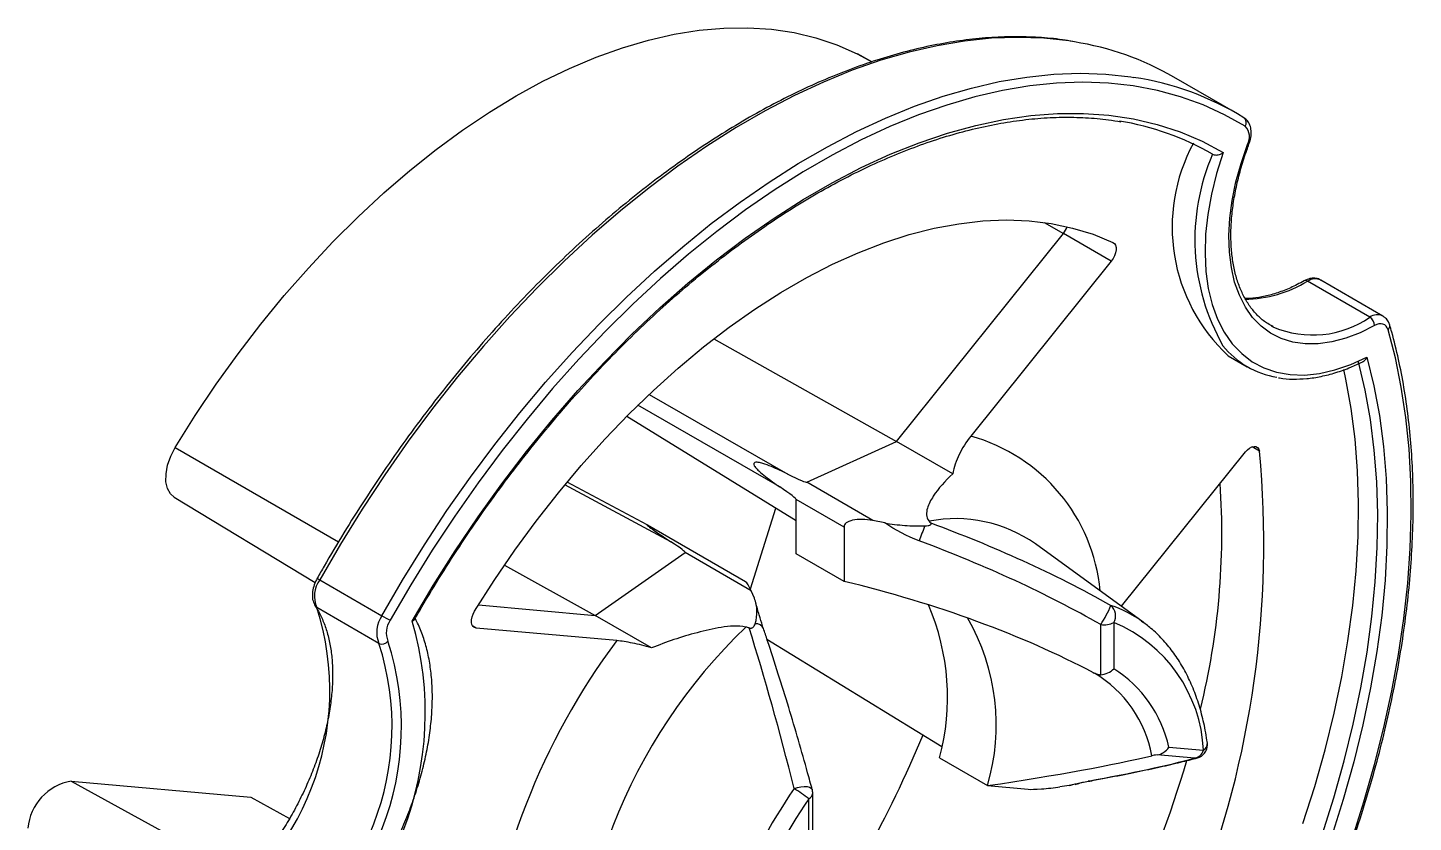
# Model space of a CAD drawing. Header units: millimetres. Extents: x 2881 to 4175, y 614 to 1739.
# Drawn here: x 3381.24 to 3401.71, y 1119.62 to 1131.34 of the extents above; entities that cross this region are included whole.
import ezdxf

# ---------------------------------------------------------------- set-up
doc = ezdxf.new("R2010")
doc.units = ezdxf.units.MM

msp = doc.modelspace()

# ---------------------------------------------------------------- linework, layer by layer
at = {"color": 7, "linetype": 'Continuous', "lineweight": 25}
for p, q in [((3393.4913, 1130.9605), (3393.4991, 1130.9565)), ((3393.7125, 1130.8392), (3393.4991, 1130.9565)), ((3399.0891, 1130.0855), (3398.1699, 1130.6162)), ((3398.7437, 1129.4767), (3398.7392, 1129.4793)), ((3394.0744, 1125.2389), (3396.5407, 1128.307)), ((3397.2478, 1127.8988), (3396.5407, 1128.307)), ((3397.2478, 1127.8988), (3395.1712, 1125.3155)), ((3401.0664, 1127.0716), (3400.1472, 1127.6023)), ((3401.2611, 1127.0884), (3400.3418, 1127.6191)), ((3391.3772, 1126.7518), (3394.0744, 1125.2389)), ((3399.6068, 1126.9459), (3399.6421, 1126.9265)), ((3398.974, 1126.5029), (3399.2568, 1126.3397)), ((3390.0928, 1125.6108), (3392.5922, 1124.0705)), ((3392.7484, 1124.6344), (3394.0744, 1125.2389)), ((3394.9068, 1124.7584), (3394.0744, 1125.2389)), ((3397.3964, 1122.8037), (3399.2277, 1125.0818)), ((3390.3932, 1124.0043), (3389.2102, 1124.6378)), ((3393.726, 1124.07), (3392.7484, 1124.6344)), ((3383.4045, 1124.4174), (3385.4882, 1123.1544)), ((3393.2993, 1123.9736), (3392.5922, 1124.3818)), ((3392.5922, 1124.0705), (3392.5922, 1124.3818)), ((3391.9165, 1123.0595), (3392.2934, 1124.2546)), ((3391.8447, 1123.1665), (3390.398, 1124.0016)), ((3392.5922, 1123.5806), (3392.5922, 1124.0705)), ((3393.2993, 1123.9736), (3393.2993, 1123.1724)), ((3393.9001, 1124.0353), (3393.726, 1124.07)), ((3397.7162, 1122.5713), (3396.1264, 1123.7264)), ((3389.625, 1122.6703), (3390.951, 1123.5968)), ((3391.9287, 1123.0324), (3390.951, 1123.5968)), ((3393.2993, 1123.1724), (3392.5922, 1123.5806)), ((3388.2838, 1123.411), (3389.625, 1122.6703)), ((3385.5542, 1123.1959), (3386.4734, 1122.6653)), ((3391.9753, 1122.9242), (3391.9287, 1123.0324)), ((3386.4295, 1122.2554), (3385.5103, 1122.7861)), ((3390.4575, 1122.1898), (3389.625, 1122.6703)), ((3389.9424, 1122.297), (3387.8658, 1122.4827)), ((3397.0915, 1121.7944), (3397.0915, 1122.534)), ((3397.2847, 1122.5639), (3397.2847, 1121.8834)), ((3397.6954, 1122.5863), (3397.7162, 1122.5713)), ((3392.1615, 1122.3187), (3394.7446, 1120.7372)), ((3396.9805, 1121.8262), (3396.9967, 1121.8172)), ((3398.4777, 1120.5617), (3397.923, 1120.6113)), ((3398.0993, 1120.7243), (3398.6096, 1120.6787)), ((3394.7112, 1120.5656), (3395.4183, 1120.1574)), ((3381.8836, 1120.2251), (3384.5362, 1119.988)), ((3392.8373, 1119.3162), (3392.8373, 1120.0443)), ((3395.4183, 1120.1574), (3396.0192, 1120.1036)), ((3396.626, 1120.1568), (3396.4896, 1120.1379)), ((3396.7132, 1120.1802), (3396.626, 1120.1568)), ((3384.5362, 1119.988), (3385.1087, 1119.6744)), ((3392.7787, 1119.2821), (3392.7787, 1119.9627))]:
    msp.add_line(p, q, dxfattribs=at)
at = {"color": 8, "linetype": 'Continuous', "lineweight": 25}
for p, q in [((3393.4913, 1130.9605), (3393.7123, 1130.8392)), ((3396.255, 1128.4698), (3396.5407, 1128.307)), ((3390.4216, 1125.932), (3392.4684, 1124.7551)), ((3392.3512, 1124.5657), (3390.2545, 1125.7714)), ((3383.4199, 1125.1464), (3385.833, 1123.7559)), ((3399.4367, 1125.0952), (3399.328, 1125.1579)), ((3390.7406, 1123.7577), (3389.1754, 1124.5958)), ((3387.8997, 1122.8246), (3389.625, 1122.6703)), ((3387.8658, 1122.4827), (3387.814, 1122.5125)), ((3398.5194, 1120.567), (3398.4777, 1120.5617)), ((3381.8836, 1120.2251), (3384.4713, 1118.802))]:
    msp.add_line(p, q, dxfattribs=at)
at = {"color": 7, "linetype": 'Continuous', "lineweight": 25, "flags": 128}
for points in [[(3383.4199, 1125.1464), (3383.7168, 1125.6196), (3384.0273, 1126.0818), (3384.3505, 1126.5318), (3384.6853, 1126.9682), (3385.031, 1127.3899), (3385.3864, 1127.7955), (3385.7506, 1128.184), (3386.1225, 1128.5542), (3386.5011, 1128.9051), (3386.8852, 1129.2357), (3387.2739, 1129.5451), (3387.6659, 1129.8322), (3388.0602, 1130.0964), (3388.4556, 1130.3369), (3388.851, 1130.5529), (3389.2453, 1130.744), (3389.6373, 1130.9094), (3390.026, 1131.0488), (3390.4101, 1131.1618), (3390.7887, 1131.248), (3391.1606, 1131.3071), (3391.5248, 1131.3391), (3391.8802, 1131.3438), (3392.2258, 1131.3213), (3392.5607, 1131.2715), (3392.8839, 1131.1946), (3393.1943, 1131.0908), (3393.4913, 1130.9605)], [(3399.2257, 1129.8887), (3398.9219, 1130.0603), (3398.6038, 1130.2061), (3398.2721, 1130.3258), (3397.9278, 1130.4191), (3397.5715, 1130.4859), (3397.2041, 1130.5258), (3396.8266, 1130.539), (3396.4397, 1130.5252), (3396.0445, 1130.4846), (3395.6419, 1130.4172), (3395.2327, 1130.3233), (3394.818, 1130.2029), (3394.3988, 1130.0565), (3393.9761, 1129.8844), (3393.5508, 1129.6869), (3393.124, 1129.4645), (3392.6967, 1129.2179), (3392.2699, 1128.9475), (3391.8447, 1128.6539), (3391.4219, 1128.338), (3391.0027, 1128.0004), (3390.588, 1127.642), (3390.1789, 1127.2635), (3389.7762, 1126.866), (3389.381, 1126.4503), (3388.9941, 1126.0174), (3388.6166, 1125.5683), (3388.2493, 1125.1042), (3387.893, 1124.6262), (3387.5486, 1124.1352), (3387.217, 1123.6326), (3386.8989, 1123.1195), (3386.595, 1122.5972)], [(3386.9208, 1122.5862), (3387.2305, 1123.1094), (3387.555, 1123.6224), (3387.8935, 1124.1239), (3388.2452, 1124.6127), (3388.609, 1125.0873), (3388.984, 1125.5466), (3389.3693, 1125.9894), (3389.7638, 1126.4145), (3390.1665, 1126.8208), (3390.5764, 1127.2073), (3390.9924, 1127.5729), (3391.4134, 1127.9168), (3391.8383, 1128.2379), (3392.266, 1128.5354), (3392.6954, 1128.8087), (3393.1253, 1129.0569), (3393.5547, 1129.2794), (3393.9824, 1129.4757), (3394.4073, 1129.6451), (3394.8283, 1129.7874), (3395.2443, 1129.9021), (3395.6542, 1129.9888), (3396.057, 1130.0475), (3396.4515, 1130.0779), (3396.8368, 1130.0799), (3397.2118, 1130.0536), (3397.5756, 1129.999), (3397.9272, 1129.9162), (3398.2657, 1129.8056), (3398.5902, 1129.6672), (3398.8999, 1129.5017)], [(3401.1358, 1126.9484), (3400.9217, 1126.8416), (3400.7101, 1126.7604), (3400.503, 1126.7054), (3400.3023, 1126.6772), (3400.11, 1126.6761), (3399.9279, 1126.7021), (3399.7578, 1126.755), (3399.6013, 1126.8341), (3399.4599, 1126.9389), (3399.335, 1127.0682), (3399.2277, 1127.2208), (3399.1391, 1127.3954), (3399.07, 1127.5901), (3399.0211, 1127.8031), (3398.9929, 1128.0325), (3398.9856, 1128.2759), (3398.9993, 1128.5311), (3399.0339, 1128.7956), (3399.089, 1129.0669), (3399.1642, 1129.3423), (3399.2586, 1129.6193)], [(3398.8999, 1129.5017), (3398.8033, 1129.1933), (3398.7276, 1128.8877), (3398.6735, 1128.5874), (3398.6415, 1128.2953), (3398.6319, 1128.0139), (3398.6447, 1127.7455), (3398.6799, 1127.4927), (3398.7371, 1127.2577), (3398.8159, 1127.0424), (3398.9155, 1126.8489), (3399.0351, 1126.6788), (3399.1735, 1126.5336), (3399.3297, 1126.4146), (3399.5021, 1126.3228), (3399.6894, 1126.2592), (3399.8897, 1126.2241), (3400.1015, 1126.218), (3400.3227, 1126.2409), (3400.5515, 1126.2926), (3400.7858, 1126.3726), (3401.0235, 1126.4802)], [(3387.8417, 1122.7314), (3388.1327, 1123.1865), (3388.4367, 1123.6305), (3388.7529, 1124.062), (3389.0803, 1124.4797), (3389.4181, 1124.8826), (3389.7651, 1125.2692), (3390.1204, 1125.6386), (3390.4829, 1125.9896), (3390.8516, 1126.3211), (3391.2252, 1126.6323), (3391.6029, 1126.9221), (3391.9833, 1127.1897), (3392.3655, 1127.4343), (3392.7482, 1127.6553), (3393.1303, 1127.8518), (3393.5108, 1128.0235), (3393.8884, 1128.1697), (3394.2621, 1128.29), (3394.6307, 1128.384), (3394.9932, 1128.4516), (3395.3485, 1128.4925), (3395.6956, 1128.5065), (3396.0333, 1128.4936), (3396.3608, 1128.4539), (3396.677, 1128.3875), (3396.981, 1128.2945), (3397.2719, 1128.1753)], [(3397.2719, 1128.1753), (3397.2938, 1128.1591), (3397.3092, 1128.134), (3397.3174, 1128.1015), (3397.3178, 1128.0634), (3397.3104, 1128.0218), (3397.2957, 1127.9789), (3397.2745, 1127.9371), (3397.2478, 1127.8988)], [(3401.3356, 1126.8867), (3401.3238, 1126.9162), (3401.3071, 1126.9403), (3401.2859, 1126.9584), (3401.2609, 1126.97), (3401.2327, 1126.9749), (3401.2019, 1126.9728), (3401.1693, 1126.9639), (3401.1358, 1126.9484)], [(3400.8037, 1119.3673), (3400.9803, 1119.9186), (3401.1378, 1120.4682), (3401.2757, 1121.0148), (3401.3938, 1121.5572), (3401.4917, 1122.094), (3401.5692, 1122.624), (3401.6261, 1123.1459), (3401.6624, 1123.6585), (3401.6779, 1124.1605), (3401.6725, 1124.6508), (3401.6464, 1125.1282), (3401.5995, 1125.5916), (3401.5319, 1126.0398), (3401.4439, 1126.4718), (3401.3356, 1126.8867)], [(3400.3618, 1119.4329), (3400.5352, 1119.9787), (3400.6888, 1120.5226), (3400.8222, 1121.0633), (3400.935, 1121.5993), (3401.0271, 1122.1293), (3401.0981, 1122.652), (3401.1478, 1123.1659), (3401.1762, 1123.6698), (3401.1832, 1124.1624), (3401.1687, 1124.6423), (3401.1328, 1125.1084), (3401.0755, 1125.5595), (3400.9971, 1125.9943), (3400.8977, 1126.4119)], [(3401.0235, 1126.4802), (3401.1269, 1126.058), (3401.2089, 1125.6179), (3401.2692, 1125.1612), (3401.3077, 1124.6889), (3401.3242, 1124.2023), (3401.3188, 1123.7027), (3401.2915, 1123.1915), (3401.2422, 1122.6698), (3401.1712, 1122.1392), (3401.0787, 1121.6009), (3400.9648, 1121.0564), (3400.8298, 1120.5071), (3400.6742, 1119.9544), (3400.4984, 1119.3998)], [(3400.079, 1119.5962), (3400.2523, 1120.1419), (3400.4059, 1120.6859), (3400.5393, 1121.2266), (3400.6522, 1121.7626), (3400.7442, 1122.2926), (3400.8152, 1122.8153), (3400.865, 1123.3292), (3400.8934, 1123.8331), (3400.9003, 1124.3256), (3400.8858, 1124.8056), (3400.8499, 1125.2717), (3400.7927, 1125.7227), (3400.7143, 1126.1576), (3400.6833, 1126.2997)], [(3383.4045, 1124.4174), (3383.3519, 1124.4628), (3383.3065, 1124.5415), (3383.2834, 1124.6425), (3383.2839, 1124.7601), (3383.3078, 1124.8879), (3383.354, 1125.0191), (3383.4199, 1125.1464)], [(3399.2277, 1125.0818), (3399.2583, 1125.1145), (3399.291, 1125.1399), (3399.3241, 1125.1566), (3399.3559, 1125.1635), (3399.3844, 1125.1605), (3399.4083, 1125.1475), (3399.426, 1125.1253), (3399.4367, 1125.0952)], [(3387.8658, 1122.4827), (3387.8392, 1122.4903), (3387.8179, 1122.5075), (3387.8032, 1122.5334), (3387.7959, 1122.5665), (3387.7963, 1122.6051), (3387.8044, 1122.647), (3387.8199, 1122.6899), (3387.8417, 1122.7314)]]:
    msp.add_lwpolyline(points, dxfattribs=at)
at = {"color": 8, "linetype": 'Continuous', "lineweight": 25, "flags": 128}
for points in [[(3396.7032, 1131.135), (3396.6191, 1131.1482), (3396.2488, 1131.1885), (3395.8682, 1131.2017), (3395.4783, 1131.1879), (3395.0798, 1131.1469), (3394.6739, 1131.079), (3394.2615, 1130.9843), (3393.8435, 1130.863), (3393.4209, 1130.7154), (3392.9947, 1130.5419), (3392.566, 1130.3428), (3392.1358, 1130.1187), (3391.705, 1129.87), (3391.2748, 1129.5974), (3390.8461, 1129.3015), (3390.42, 1128.983), (3389.9974, 1128.6427), (3389.5794, 1128.2814), (3389.1669, 1127.8999), (3388.761, 1127.4991), (3388.3626, 1127.0801), (3387.9726, 1126.6437), (3387.592, 1126.191), (3387.2217, 1125.7232), (3386.8626, 1125.2412), (3386.5154, 1124.7464), (3386.1811, 1124.2397), (3385.8604, 1123.7225), (3385.5542, 1123.1959)], [(3386.4734, 1122.6653), (3386.7797, 1123.1918), (3387.1004, 1123.709), (3387.4347, 1124.2157), (3387.7818, 1124.7106), (3388.141, 1125.1925), (3388.5113, 1125.6604), (3388.8919, 1126.113), (3389.2818, 1126.5494), (3389.6802, 1126.9685), (3390.0861, 1127.3692), (3390.4986, 1127.7507), (3390.9166, 1128.112), (3391.3392, 1128.4524), (3391.7654, 1128.7708), (3392.1941, 1129.0667), (3392.6243, 1129.3393), (3393.055, 1129.588), (3393.4853, 1129.8121), (3393.914, 1130.0112), (3394.3401, 1130.1847), (3394.7627, 1130.3323), (3395.1807, 1130.4536), (3395.5932, 1130.5484), (3395.9991, 1130.6163), (3396.3975, 1130.6572), (3396.7875, 1130.6711), (3397.1681, 1130.6578), (3397.5384, 1130.6175), (3397.5781, 1130.6115)], [(3399.2586, 1129.6193), (3399.2693, 1129.6194), (3399.2769, 1129.621), (3399.2811, 1129.6241), (3399.2815, 1129.6251)], [(3385.5103, 1122.7861), (3385.4977, 1122.7955), (3385.4886, 1122.8064)], [(3396.9311, 1120.2253), (3396.9293, 1120.225), (3396.9044, 1120.2234)], [(3392.5616, 1120.114), (3392.6104, 1120.1307), (3392.6611, 1120.1416), (3392.7101, 1120.1459), (3392.7542, 1120.1434), (3392.7903, 1120.1341), (3392.8161, 1120.1187), (3392.8298, 1120.0983), (3392.8304, 1120.0964)]]:
    msp.add_lwpolyline(points, dxfattribs=at)
at = {"color": 7, "linetype": 'Continuous', "lineweight": 25}
for centre, radius, start, end in [((3396.0114, 1126.8468), 4.3436, 60.20308, 80.83563), ((3396.9356, 1126.3352), 4.3243, 58.33038, 81.45555), ((3396.6952, 1125.9029), 4.1193, 60.1796, 80.61235), ((3399.152, 1129.9422), 0.0911, 324.03472, 53.68951), ((3399.0641, 1129.7323), 0.2249, 329.85433, 44.07278), ((3400.7385, 1128.4021), 2.5924, 151.47654, 227.10399), ((3396.2757, 1128.5197), 0.3399, 321.24819, 340.66135), ((3400.9847, 1126.9444), 0.1512, 1.49503, 57.25575), ((3399.8953, 1127.4458), 1.2762, 218.5606, 260.94707), ((3384.9257, 1123.7343), 14.5747, 312.23083, 5.35781), ((3388.0046, 1123.8857), 10.8761, 346.17723, 3.86733), ((3397.21, 1122.8569), 2.9433, 157.30708, 161.93023), ((3385.9028, 1122.9513), 0.4259, 144.95251, 202.82771), ((3381.7231, 1121.562), 3.9802, 299.67635, 17.91229), ((3386.8221, 1122.4207), 0.4259, 144.95251, 202.82771), ((3389.0599, 1127.1451), 5.1729, 239.99922, 241.54314), ((3391.3767, 1121.4579), 3.4519, 345.018, 23.3313), ((3395.7276, 1123.4477), 1.6416, 326.17958, 337.38756), ((3397.1085, 1122.6647), 0.2029, 330.23068, 48.46929), ((3382.2883, 1121.235), 4.8256, 301.32774, 16.2609), ((3386.8566, 1122.4138), 0.3194, 144.95251, 202.82771), ((3397.4646, 1116.62), 8.1283, 133.69172, 183.89692), ((3392.4137, 1121.0529), 3.1352, 343.40246, 30.23095), ((3397.1436, 1122.8366), 0.307, 260.2289, 297.35717), ((3396.4598, 1120.576), 2.1523, 2.7365, 67.46484), ((3382.6423, 1121.0313), 3.9802, 299.67635, 17.91229), ((3382.6475, 1121.0253), 4.1138, 299.68723, 17.90141), ((3386.4743, 1122.3557), 0.1098, 245.95036, 323.12691), ((3398.0778, 1116.205), 10.1636, 143.17311, 174.41553), ((3396.2925, 1120.3203), 1.8514, 12.60626, 57.59509), ((3378.6952, 1127.4389), 17.07, 330.90567, 337.50416), ((3398.4443, 1120.7322), 0.1738, 281.07468, 342.05894), ((3398.4682, 1120.7604), 0.2, 284.83607, 0), ((3398.4682, 1120.7604), 0.2, 0, 7.97918), ((3382.4589, 1125.2664), 16.5974, 325.88679, 343.41204), ((3382.0279, 1119.4471), 0.7914, 100.50639, 173.94438), ((3399.4591, 1115.3968), 8.3562, 145.63173, 171.95691), ((3391.6955, 1118.64), 1.7096, 50.68283, 59.56025), ((3392.6373, 1120.0443), 0.2, 0, 15.08794), ((3399.4038, 1115.4277), 8.0286, 145.60771, 171.98094)]:
    msp.add_arc(centre, radius, start, end, dxfattribs=at)
at = {"color": 8, "linetype": 'Continuous', "lineweight": 25}
for centre, radius, start, end in [((3401.6485, 1128.2173), 3.1661, 156.5606, 209.66615), ((3399.1931, 1129.1781), 1.8422, 270.82462, 301.19197), ((3400.1178, 1127.5608), 0.0508, 54.68066, 113.61434), ((3400.2595, 1127.4367), 0.2, 65.69777, 124.1488), ((3400.2225, 1128.2924), 1.4842, 246.97963, 304.65732), ((3401.1783, 1126.9115), 0.1953, 64.93727, 124.92803), ((3401.2926, 1126.9415), 0.0697, 308.10724, 11.53056), ((3394.4692, 1122.7839), 2.6272, 5.37778, 74.50047), ((3394.9481, 1122.043), 2.0548, 55.01137, 100.96518), ((3385.7629, 1123.5834), 0.4402, 236.18018, 241.68491), ((3396.6689, 1121.1297), 1.7819, 54.82737, 71.2029), ((3392.0004, 1122.4273), 0.119, 24.34001, 95.65184), ((3396.0938, 1120.2825), 1.7811, 10.24666, 59.50841), ((3398.545, 1120.7816), 0.1215, 302.16057, 3.08907), ((3392.7368, 1120.0546), 0.101, 294.52506, 354.1548)]:
    msp.add_arc(centre, radius, start, end, dxfattribs=at)
at = {"color": 7, "linetype": 'Continuous', "lineweight": 25}
for centre, major_axis, ratio, start_param, end_param in [((3384.6316, 1129.1406), (8.1178, -4.5054), 0.013391, 6.0266319, 6.2732911), ((3384.6316, 1129.1406), (7.9603, -4.7601), 0.0151123, 0.0090367, 0.2556959), ((3393.6856, 1123.9138), (0.3852, -0.0721), 0.4107788, 1.5428166, 3.2183327), ((3382.8638, 1128.1201), (8.0881, -4.5224), 0.0166634, 6.2751127, 6.521772), ((3389.297, 1120.4709), (11.0098, -2.0514), 0.4062791, 0.8626083, 1.1646979), ((3391.9179, 1122.8933), (-0.0873, 0.2759), 0.2019379, 5.1758749, 6.0659115), ((3391.6684, 1120.1041), (8.0095, -1.4985), 0.4102814, 0.9239104, 1.4429589), ((3391.5956, 1120.2076), (7.0383, 0.7135), 0.072975, 5.2791394, 5.7981879), ((3389.6582, 1119.9569), (9.6616, 0.984), 0.0724335, 5.5530386, 5.8551281), ((3396.3348, 1120.1445), (0.3386, 0.0343), 0.073042, 3.504308, 5.1798241)]:
    msp.add_ellipse(centre, major_axis=major_axis, ratio=ratio, start_param=start_param, end_param=end_param, dxfattribs=at)
for points, knots in [([(3396.6801, 1131.1399), (3396.6286, 1131.1492), (3396.4625, 1131.179), (3396.1716, 1131.2036), (3395.8086, 1131.2146), (3395.4367, 1131.1999), (3395.0574, 1131.1613), (3394.6714, 1131.0983), (3394.2795, 1131.0111), (3393.8826, 1130.9001), (3393.4816, 1130.7654), (3393.0773, 1130.6072), (3392.6707, 1130.426), (3392.2625, 1130.2222), (3391.8536, 1129.9962), (3391.445, 1129.7485), (3391.0374, 1129.4797), (3390.6318, 1129.1902), (3390.229, 1128.8809), (3389.8299, 1128.5522), (3389.4352, 1128.205), (3389.0458, 1127.84), (3388.6626, 1127.4579), (3388.2863, 1127.0596), (3387.9177, 1126.6458), (3387.5577, 1126.2176), (3387.2068, 1125.7758), (3386.866, 1125.3213), (3386.5359, 1124.8551), (3386.2171, 1124.3782), (3385.9106, 1123.8915), (3385.6796, 1123.503), (3385.5515, 1123.2769), (3385.518, 1123.2177)], [0, 0, 0, 0, 0.0150387, 0.048429, 0.0818532, 0.1153111, 0.1488001, 0.1823165, 0.2158558, 0.2494135, 0.2829851, 0.3165668, 0.3501551, 0.3837474, 0.4173414, 0.4509352, 0.4845275, 0.5181177, 0.5517052, 0.5852898, 0.6188714, 0.65245, 0.6860256, 0.7195986, 0.753169, 0.7867372, 0.8203034, 0.853868, 0.8874312, 0.9209935, 0.954555, 0.9881161, 1, 1, 1, 1]), ([(3386.9578, 1122.6128), (3386.981, 1122.6534), (3387.097, 1122.856), (3387.3147, 1123.2152), (3387.6156, 1123.6858), (3387.9288, 1124.1462), (3388.2529, 1124.5957), (3388.5873, 1125.0331), (3388.9314, 1125.4575), (3389.2842, 1125.8679), (3389.645, 1126.2634), (3390.013, 1126.6431), (3390.3873, 1127.0062), (3390.7671, 1127.3518), (3391.1516, 1127.6792), (3391.5397, 1127.9876), (3391.9307, 1128.2763), (3392.3237, 1128.5448), (3392.7177, 1128.7924), (3393.1119, 1129.0186), (3393.5053, 1129.2229), (3393.8972, 1129.4048), (3394.2865, 1129.564), (3394.6724, 1129.7001), (3395.054, 1129.8129), (3395.4306, 1129.9021), (3395.8012, 1129.9675), (3396.1651, 1130.009), (3396.5216, 1130.0269), (3396.8693, 1130.0196), (3397.1586, 1129.9967), (3397.3276, 1129.9668), (3397.3875, 1129.9562)], [0, 0, 0, 0, 0.0087257, 0.0434585, 0.0781934, 0.1129274, 0.1476603, 0.1823917, 0.2171212, 0.2518484, 0.286573, 0.3212946, 0.3560129, 0.3907276, 0.4254384, 0.4601453, 0.494848, 0.5295468, 0.5642417, 0.5989334, 0.6336225, 0.6683104, 0.7029981, 0.7376876, 0.7723816, 0.8070836, 0.8417977, 0.8765291, 0.9112835, 0.9460667, 0.9808846, 1, 1, 1, 1]), ([(3399.2815, 1129.6251), (3399.2874, 1129.6422), (3399.3044, 1129.6918), (3399.3175, 1129.7751), (3399.3114, 1129.8641), (3399.2837, 1129.9388), (3399.2463, 1129.9876), (3399.2174, 1130.0077), (3399.2078, 1130.0145)], [0, 0, 0, 0, 0.1137286, 0.3282796, 0.5494077, 0.7363762, 0.9123141, 1, 1, 1, 1]), ([(3399.6412, 1126.9305), (3399.6129, 1126.945), (3399.5379, 1126.9836), (3399.4312, 1127.0716), (3399.3208, 1127.1913), (3399.2265, 1127.333), (3399.1486, 1127.4937), (3399.0878, 1127.6722), (3399.0445, 1127.8671), (3399.019, 1128.0767), (3399.0117, 1128.2993), (3399.0227, 1128.5331), (3399.0519, 1128.7761), (3399.0993, 1129.0259), (3399.1646, 1129.2806), (3399.2285, 1129.4811), (3399.2708, 1129.5959), (3399.2815, 1129.6251)], [0, 0, 0, 0, 0.0446167, 0.1182642, 0.1916825, 0.2644671, 0.33655, 0.4080731, 0.4792336, 0.5501996, 0.6210875, 0.6919617, 0.7628567, 0.8337949, 0.9047835, 0.9758205, 1, 1, 1, 1]), ([(3398.7437, 1129.4767), (3398.7505, 1129.4727), (3398.7588, 1129.4697), (3398.7675, 1129.4678), (3398.7763, 1129.4659), (3398.7858, 1129.465), (3398.7954, 1129.4651), (3398.8055, 1129.4653), (3398.816, 1129.4665), (3398.8261, 1129.4686), (3398.838, 1129.471), (3398.8496, 1129.4747), (3398.8605, 1129.4792), (3398.8744, 1129.485), (3398.8874, 1129.4923), (3398.8985, 1129.5006), (3398.899, 1129.5009), (3398.8995, 1129.5013), (3398.8999, 1129.5017)], [0, 0, 0, 0, 0.00002912824, 0.00002912824, 0.00002912824, 0.00005811385, 0.00005811385, 0.00005811385, 0.0000890097, 0.0000890097, 0.0000890097, 0.00012533732, 0.00012533732, 0.00012533732, 0.00017243547, 0.00017243547, 0.00017243547, 0.0001744914, 0.0001744914, 0.0001744914, 0.0001744914]), ([(3400.0973, 1127.6073), (3400.0631, 1127.5889), (3399.9636, 1127.5353), (3399.8004, 1127.4635), (3399.6101, 1127.3991), (3399.4266, 1127.3604), (3399.2975, 1127.3433), (3399.2331, 1127.346), (3399.2242, 1127.3464)], [0, 0, 0, 0, 0.1119528, 0.3253048, 0.5386403, 0.7521217, 0.9660881, 1, 1, 1, 1]), ([(3400.3434, 1127.615), (3400.3367, 1127.6198), (3400.3106, 1127.6389), (3400.2531, 1127.6487), (3400.1759, 1127.644), (3400.1251, 1127.6203), (3400.0973, 1127.6073)], [0, 0, 0, 0, 0.0969409, 0.3810012, 0.6608632, 1, 1, 1, 1]), ([(3395.015, 1110.5747), (3395.0843, 1110.6352), (3395.2853, 1110.8106), (3395.6143, 1111.1149), (3395.9992, 1111.4924), (3396.3774, 1111.8867), (3396.748, 1112.2965), (3397.1104, 1112.7211), (3397.4637, 1113.1595), (3397.8071, 1113.6108), (3398.1401, 1114.0741), (3398.4618, 1114.5484), (3398.7716, 1115.0326), (3399.0689, 1115.5258), (3399.353, 1116.0268), (3399.6233, 1116.5348), (3399.8792, 1117.0484), (3400.1202, 1117.5668), (3400.3458, 1118.0888), (3400.5555, 1118.6132), (3400.7489, 1119.1391), (3400.9255, 1119.6652), (3401.085, 1120.1905), (3401.227, 1120.7138), (3401.3512, 1121.2341), (3401.4574, 1121.7502), (3401.5453, 1122.2612), (3401.6147, 1122.7658), (3401.6655, 1123.263), (3401.6974, 1123.7519), (3401.7106, 1124.2312), (3401.7048, 1124.7002), (3401.6801, 1125.1576), (3401.6366, 1125.6026), (3401.5743, 1126.0343), (3401.4931, 1126.4515), (3401.4182, 1126.7556), (3401.3709, 1126.9207), (3401.3609, 1126.9555)], [0, 0, 0, 0, 0.0151336, 0.0438751, 0.0726159, 0.1013542, 0.1300904, 0.1588245, 0.187557, 0.2162879, 0.2450176, 0.2737464, 0.3024745, 0.3312023, 0.3599299, 0.3886577, 0.4173858, 0.4461146, 0.4748444, 0.5035754, 0.5323078, 0.5610421, 0.5897784, 0.618517, 0.6472582, 0.6760021, 0.704749, 0.7334989, 0.7622519, 0.791008, 0.8197669, 0.8485283, 0.8772915, 0.9060558, 0.9348192, 0.9635801, 0.9923362, 1, 1, 1, 1]), ([(3401.3609, 1126.9555), (3401.3552, 1126.9715), (3401.3414, 1127.01), (3401.3079, 1127.0577), (3401.2737, 1127.078), (3401.2599, 1127.0861)], [0, 0, 0, 0, 0.2971988, 0.7161158, 1, 1, 1, 1]), ([(3399.7169, 1126.1786), (3399.7228, 1126.1773), (3399.7909, 1126.162), (3399.9303, 1126.1556), (3400.1343, 1126.1612), (3400.3465, 1126.1937), (3400.5641, 1126.2504), (3400.7696, 1126.3232), (3400.9026, 1126.3869), (3400.9611, 1126.4148)], [0, 0, 0, 0, 0.015756, 0.1838954, 0.3529789, 0.5230273, 0.6938874, 0.8653277, 1, 1, 1, 1]), ([(3400.9613, 1126.4145), (3400.9642, 1126.4157), (3400.977, 1126.421), (3400.9994, 1126.4421), (3401.0159, 1126.465), (3401.0232, 1126.4796), (3401.0235, 1126.4802)], [0, 0, 0, 0, 0.11033944, 0.48925038, 0.97860286, 1, 1, 1, 1]), ([(3395.1712, 1125.3155), (3395.1033, 1125.231), (3395.0453, 1125.139), (3394.9564, 1124.9522), (3394.9242, 1124.8553), (3394.9068, 1124.7584)], [0, 0, 0, 0, 0.5, 0.5, 1, 1, 1, 1]), ([(3392.4684, 1124.7551), (3392.3892, 1124.7939), (3392.3091, 1124.8317), (3392.185, 1124.8826), (3392.1431, 1124.8986), (3392.078, 1124.9182), (3392.0559, 1124.9241), (3392.0216, 1124.9293), (3392.01, 1124.9305), (3391.9863, 1124.9291), (3391.9709, 1124.926), (3391.9623, 1124.9013), (3391.9686, 1124.8896), (3391.9797, 1124.8696), (3391.9864, 1124.8605), (3392.0075, 1124.8345), (3392.0231, 1124.8188), (3392.0712, 1124.7732), (3392.1052, 1124.7452), (3392.2084, 1124.6644), (3392.2796, 1124.6144), (3392.3512, 1124.5657)], [0, 0, 0, 0, 0.25, 0.25, 0.375, 0.375, 0.4375, 0.4375, 0.46875, 0.46875, 0.5, 0.5, 0.53125, 0.53125, 0.5625, 0.5625, 0.625, 0.625, 0.75, 0.75, 1, 1, 1, 1]), ([(3394.9068, 1124.7584), (3394.7914, 1124.6537), (3394.6929, 1124.5446), (3394.5806, 1124.3716), (3394.5486, 1124.312), (3394.5217, 1124.2192), (3394.5163, 1124.1876), (3394.5205, 1124.1237), (3394.53, 1124.091), (3394.5573, 1124.0603)], [0, 0, 0, 0, 0.5, 0.5, 0.75, 0.75, 0.875, 0.875, 1, 1, 1, 1]), ([(3390.398, 1124.0016), (3390.3969, 1124.0022), (3390.3943, 1124.0038), (3390.3907, 1124.0057), (3390.3878, 1124.007), (3390.3862, 1124.0071), (3390.3876, 1124.0046), (3390.409, 1123.9861), (3390.5217, 1123.9027), (3390.6454, 1123.8207), (3390.7406, 1123.7577)], [0, 0, 0, 0, 0.0059833, 0.0148918, 0.023845, 0.0341086, 0.0508965, 0.0997374, 0.3072946, 1, 1, 1, 1]), ([(3393.9001, 1124.0353), (3393.9975, 1124.0159), (3394.0964, 1124.005), (3394.2959, 1123.9914), (3394.3963, 1123.9878), (3394.4946, 1123.9924)], [0, 0, 0, 0, 0.5, 0.5, 1, 1, 1, 1]), ([(3394.4946, 1123.9924), (3394.5104, 1123.9931), (3394.5262, 1123.9943), (3394.5411, 1123.9967), (3394.5496, 1123.998), (3394.5579, 1123.9998), (3394.5653, 1124.0022), (3394.5704, 1124.0038), (3394.575, 1124.0058), (3394.5787, 1124.0082), (3394.5816, 1124.01), (3394.5838, 1124.0122), (3394.5853, 1124.0145), (3394.5867, 1124.0168), (3394.5872, 1124.0193), (3394.587, 1124.0218), (3394.5867, 1124.0249), (3394.5852, 1124.028), (3394.583, 1124.031), (3394.5823, 1124.032), (3394.5815, 1124.033), (3394.5807, 1124.0339)], [0, 0, 0, 0, 0.00004878296, 0.00004878296, 0.00004878296, 0.00007663072, 0.00007663072, 0.00007663072, 0.00009554577, 0.00009554577, 0.00009554577, 0.00011004915, 0.00011004915, 0.00011004915, 0.0001246182, 0.0001246182, 0.0001246182, 0.00014250013, 0.00014250013, 0.00014250013, 0.00014830304, 0.00014830304, 0.00014830304, 0.00014830304]), ([(3385.518, 1123.2177), (3385.5094, 1123.2014), (3385.4846, 1123.1546), (3385.4563, 1123.0721), (3385.4423, 1122.9747), (3385.4495, 1122.8824), (3385.476, 1122.831), (3385.4888, 1122.8062)], [0, 0, 0, 0, 0.1166523, 0.3348541, 0.5573683, 0.7866045, 1, 1, 1, 1]), ([(3391.9886, 1122.5457), (3392.009, 1122.6098), (3392.0138, 1122.6734), (3392.011, 1122.8003), (3392.0014, 1122.8638), (3391.9753, 1122.9242)], [0, 0, 0, 0, 0.5, 0.5, 1, 1, 1, 1]), ([(3392.1089, 1122.4769), (3392.1047, 1122.4893), (3392.0835, 1122.5515), (3392.0456, 1122.6782), (3392.0122, 1122.7966), (3391.9963, 1122.8621), (3391.996, 1122.8631)], [0, 0, 0, 0, 0.1075397, 0.5428839, 0.9928815, 1, 1, 1, 1]), ([(3385.4888, 1122.8062), (3385.5042, 1122.7817), (3385.5498, 1122.7093), (3385.6137, 1122.5741), (3385.674, 1122.3953), (3385.7167, 1122.1999), (3385.7416, 1121.9898), (3385.7483, 1121.7668), (3385.7367, 1121.5326), (3385.7069, 1121.2894), (3385.6589, 1121.0393), (3385.5931, 1120.7846), (3385.51, 1120.5275), (3385.4104, 1120.2703), (3385.2951, 1120.0154), (3385.1651, 1119.765), (3385.0216, 1119.5215), (3384.8658, 1119.287), (3384.6991, 1119.0636), (3384.5232, 1118.8533), (3384.3395, 1118.6581), (3384.1499, 1118.4794), (3383.9561, 1118.3194), (3383.7866, 1118.1971), (3383.6823, 1118.1327), (3383.6436, 1118.1088)], [0, 0, 0, 0, 0.0234723, 0.0692292, 0.1147297, 0.1600039, 0.2051574, 0.2502632, 0.2953611, 0.3404728, 0.3856124, 0.4307841, 0.4759865, 0.5212152, 0.5664643, 0.6117268, 0.6569955, 0.7022627, 0.7475187, 0.7927561, 0.8379674, 0.8831456, 0.9282846, 0.9733802, 1, 1, 1, 1]), ([(3384.8153, 1117.0932), (3384.8327, 1117.1046), (3384.9246, 1117.1646), (3385.0894, 1117.2877), (3385.307, 1117.4695), (3385.5192, 1117.6701), (3385.7246, 1117.8872), (3385.9217, 1118.1192), (3386.1091, 1118.3647), (3386.2856, 1118.6217), (3386.4499, 1118.8885), (3386.6009, 1119.1632), (3386.7374, 1119.4438), (3386.8586, 1119.7284), (3386.9635, 1120.015), (3387.0513, 1120.3015), (3387.1215, 1120.586), (3387.1734, 1120.8664), (3387.2066, 1121.1409), (3387.2209, 1121.4074), (3387.2159, 1121.6642), (3387.1916, 1121.9093), (3387.1482, 1122.1412), (3387.085, 1122.357), (3387.0201, 1122.5227), (3386.9713, 1122.6108), (3386.956, 1122.6386)], [0, 0, 0, 0, 0.01033404, 0.05443041, 0.09851233, 0.1425721, 0.18661013, 0.23062902, 0.27463256, 0.31862524, 0.36261182, 0.40659729, 0.45058597, 0.494582, 0.53859052, 0.58261662, 0.62666518, 0.67074061, 0.71484624, 0.75898343, 0.80315001, 0.84733792, 0.89152395, 0.93567071, 0.97972653, 1, 1, 1, 1]), ([(3386.9208, 1122.5862), (3386.9213, 1122.5864), (3386.9326, 1122.591), (3386.9481, 1122.5993), (3386.9543, 1122.6098), (3386.9564, 1122.6135)], [0, 0, 0, 0, 0.0276038, 0.6589024, 1, 1, 1, 1]), ([(3391.8498, 1122.4973), (3391.7932, 1122.5114), (3391.731, 1122.5136), (3391.6076, 1122.5087), (3391.5465, 1122.5016), (3391.3645, 1122.4735), (3391.2449, 1122.4458), (3390.8966, 1122.353), (3390.6737, 1122.2766), (3390.4575, 1122.1898)], [0, 0, 0, 0, 0.125, 0.125, 0.25, 0.25, 0.5, 0.5, 1, 1, 1, 1]), ([(3391.8981, 1122.4853), (3391.9031, 1122.4841), (3391.9084, 1122.4831), (3391.9139, 1122.4828), (3391.9195, 1122.4824), (3391.9253, 1122.4827), (3391.9308, 1122.4837), (3391.9358, 1122.4846), (3391.9406, 1122.4861), (3391.9449, 1122.488), (3391.9501, 1122.4903), (3391.9546, 1122.4933), (3391.9585, 1122.4965), (3391.9653, 1122.502), (3391.9703, 1122.5083), (3391.9745, 1122.5147), (3391.981, 1122.5247), (3391.9853, 1122.5352), (3391.9886, 1122.5457)], [0, 0, 0, 0, 0.00001678853, 0.00001678853, 0.00001678853, 0.00003385531, 0.00003385531, 0.00003385531, 0.00004908839, 0.00004908839, 0.00004908839, 0.00006741658, 0.00006741658, 0.00006741658, 0.0000991218, 0.0000991218, 0.0000991218, 0.00014899221, 0.00014899221, 0.00014899221, 0.00014899221]), ([(3392.8304, 1120.0964), (3392.8076, 1120.1802), (3392.7404, 1120.4275), (3392.6245, 1120.8348), (3392.48, 1121.3212), (3392.3266, 1121.8143), (3392.2017, 1122.1992), (3392.128, 1122.4191), (3392.1088, 1122.4763)], [0, 0, 0, 0, 0.0988187, 0.2913919, 0.4922521, 0.7027856, 0.9226194, 1, 1, 1, 1]), ([(3398.6663, 1120.7881), (3398.6586, 1120.8386), (3398.6365, 1120.9843), (3398.5849, 1121.2147), (3398.5054, 1121.4733), (3398.4067, 1121.7146), (3398.2897, 1121.9374), (3398.1552, 1122.1404), (3398.0035, 1122.3217), (3397.8499, 1122.4719), (3397.7404, 1122.5509), (3397.6926, 1122.5854)], [0, 0, 0, 0, 0.0644757, 0.186266, 0.3079411, 0.4292759, 0.5500973, 0.6702364, 0.7895723, 0.9080791, 1, 1, 1, 1]), ([(3390.4575, 1122.1898), (3390.3571, 1122.219), (3390.2637, 1122.2424), (3390.0898, 1122.2786), (3390.0104, 1122.2909), (3389.9424, 1122.297)], [0, 0, 0, 0, 0.5, 0.5, 1, 1, 1, 1]), ([(3396.9863, 1121.8232), (3397.0041, 1121.8138), (3397.0231, 1121.8059), (3397.0424, 1121.8008), (3397.0587, 1121.7964), (3397.0755, 1121.7941), (3397.0915, 1121.7944)], [0, 0, 0, 0, 0.00006050247, 0.00006050247, 0.00006050247, 0.00011136818, 0.00011136818, 0.00011136818, 0.00011136818]), ([(3396.9312, 1120.2253), (3397.004, 1120.2389), (3397.2123, 1120.2776), (3397.535, 1120.3411), (3397.8864, 1120.4149), (3398.1935, 1120.4847), (3398.3982, 1120.5352), (3398.4996, 1120.5618), (3398.5194, 1120.567)], [0, 0, 0, 0, 0.1212166, 0.3468036, 0.5633336, 0.7704594, 0.9552194, 1, 1, 1, 1]), ([(3396.7143, 1120.1759), (3396.7253, 1120.1792), (3396.758, 1120.1889), (3396.8301, 1120.2059), (3396.9, 1120.2192), (3396.9324, 1120.2253)], [0, 0, 0, 0, 0.2127842, 0.6354819, 1, 1, 1, 1])]:
    msp.add_open_spline(points, degree=3, knots=knots, dxfattribs=at)
for points in [[(3394.4119, 1123.7698), (3394.2296, 1123.8378), (3394.0593, 1123.9267), (3393.9001, 1124.0353)], [(3394.5573, 1124.0603), (3394.5651, 1124.0515), (3394.5729, 1124.0427), (3394.5807, 1124.0339)], [(3394.5807, 1124.0339), (3395.4978, 1123.6958), (3396.3957, 1123.2976), (3397.2431, 1122.8165)], [(3391.8981, 1122.4853), (3391.882, 1122.4893), (3391.8659, 1122.4933), (3391.8498, 1122.4973)], [(3392.5616, 1120.114), (3392.3509, 1120.9634), (3392.1273, 1121.7501), (3391.8981, 1122.4853)], [(3397.0915, 1121.7944), (3397.1621, 1121.7961), (3397.2366, 1121.8327), (3397.2847, 1121.8834)], [(3397.923, 1120.6113), (3397.8891, 1120.608), (3397.8643, 1120.6037), (3397.8465, 1120.5993)], [(3397.923, 1120.6113), (3397.9902, 1120.6179), (3398.058, 1120.6639), (3398.0993, 1120.7243)], [(3396.626, 1120.1568), (3396.6931, 1120.1792), (3396.7854, 1120.2014), (3396.9044, 1120.2234)]]:
    msp.add_open_spline(points, degree=3, dxfattribs=at)

doc.saveas('drawing.dxf')
